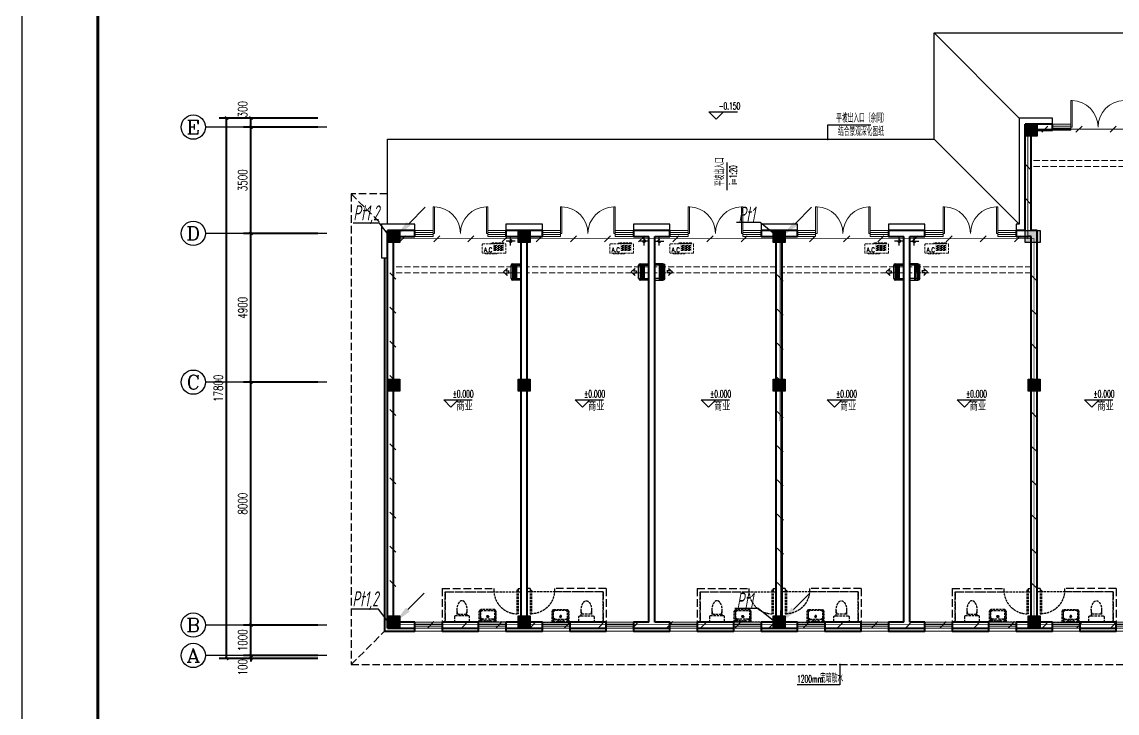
# Model space of a CAD drawing. Extents: x -24105 to 1725648, y 165513 to 982828.
# Drawn here: x 125533 to 161605, y 188851 to 211615 of the extents above; entities that cross this region are included whole.
import ezdxf
from ezdxf.enums import TextEntityAlignment as Align

# ---------------------------------------------------------------- set-up
doc = ezdxf.new("R2010")
doc.units = 0
doc.header["$LTSCALE"] = 1000
doc.header["$MEASUREMENT"] = 0
for name, pattern in [('__DASH', [0.35, 0.25, -0.1]), ('CENTER2', [1.125, 0.75, -0.125, 0.125, -0.125]), ('DASH', [0.35, 0.25, -0.1])]:
    doc.linetypes.add(name, pattern=pattern)
doc.layers.get('Defpoints').update_dxf_attribs({"color": 8})
for name, color, linetype in [('!!电气', 1, 'Continuous'), ('A-AC', 8, 'Continuous'), ('A-EQPM-MECH', 8, 'Continuous'), ('AXIS', 8, 'Continuous'), ('AXIS_TEXT', 8, 'Continuous'), ('C-AXIS(轴号)', 8, 'Continuous'), ('C-AXIS-T(字)', 8, 'Continuous'), ('DIM-照明', 3, 'Continuous'), ('DIM_ELEV', 8, 'Continuous'), ('DIM_LEAD', 8, 'Continuous'), ('DIM_SYMB', 8, 'Continuous'), ('LWIRE', 4, 'Continuous'), ('PUB_TEXT', 8, 'Continuous'), ('S-COLU-HATCH', 8, 'Continuous'), ('S-COLU-LINE1', 8, 'Continuous'), ('SHTLN', 4, 'Continuous'), ('WIRE-接地', 2, 'Continuous'), ('卫生间', 8, 'Continuous'), ('图框', 140, 'Continuous'), ('平面线脚', 8, 'Continuous'), ('机电标识类', 8, 'Continuous')]:
    doc.layers.add(name, color=color, linetype=linetype)
for name, color, linetype, lineweight in [('WALL', 8, 'Continuous', 40), ('WINDOW', 8, 'Continuous', 15), ('平面-看线', 8, 'Continuous', 15), ('平面-空调预留孔', 8, 'Continuous', 15), ('空调', 8, 'Continuous', 13)]:
    doc.layers.add(name, color=color, linetype=linetype, lineweight=lineweight)
doc.layers.add('审核', color=1, linetype='Continuous', plot=False)
doc.styles.add('_TCH_AXIS', font='COMPLEX', dxfattribs={"bigfont": 'GBCBIG'})
doc.styles.add('_TCH_DIM', font='SIMPLEX.shx', dxfattribs={"width": 0.7, "bigfont": 'GBCBIG.shx'})
doc.styles.add('_TCH_DIM_T3', font='SIMPLEX', dxfattribs={"width": 0.705882, "bigfont": 'GBCBIG'})
doc.styles.add('COMPLEX', font='COMPLEX')
doc.styles.add('HZTXT', font='gbeitc.shx', dxfattribs={"width": 0.8, "height": 400, "bigfont": 'hztxt.shx'})
doc.styles.get("Standard").update_dxf_attribs({"font": 'gbenor.shx', "bigfont": 'gbcbig.shx'})
doc.dimstyles.new('_TCH_ARCH&&100', dxfattribs={"dimtxt": 297.5, "dimasz": 100, "dimexe": 250, "dimexo": 300, "dimgap": 126.25, "dimtad": 1, "dimdec": 0, "dimzin": 0, "dimdsep": 46, "dimtxsty": '_TCH_DIM_T3', "dimblk": 'ARCHTICK', "dimcen": 0.09, "dimclrt": 7, "dimazin": 2, "dimtfac": 1, "dimtdec": 0, "dimtix": 1, "dimtmove": 2, "dimatfit": 3, "dimfxl": 1, "dimtolj": 1, "dimtzin": 0, "dimarcsym": 0})

# ---------------------------------------------------------------- blocks, each defined once
blk = doc.blocks.new('QER5Y5WE3')
for p, q in [((-194, 188), (-1, 388)), ((72, 389), (-156, 153)), ((389, 14), (0, 389)), ((72, 389), (387, 86)), ((236, 408), (404, 419)), ((326, 383), (236, 408)), ((326, 383), (253, 308)), ((399, 251), (404, 419)), ((194, -188), (-194, 188)), ((292, -73), (-90, 296)), ((321, -43), (-61, 326)), ((360, -17), (-29, 359)), ((387, 86), (159, -151)), ((388, 13), (194, -188)), ((297, 307), (253, 308)), ((299, 264), (297, 307)), ((372, 340), (299, 264)), ((399, 251), (372, 340))]:
    blk.add_line(p, q)
for centre, start, end in [((36, 352), 46.0154, 136.0154), ((351, 49), 316.0154, 46.0154)]:
    blk.add_arc(centre, 51.3, start, end)
blk = doc.blocks.new('GSDFD')
at = {"layer": '机电标识类', "color": 250, "linetype": 'DASH', "ltscale": 400}
for p, q in [((14683726, 6458089), (14684026, 6458089)), ((14683876, 6457939), (14683876, 6458239))]:
    blk.add_line(p, q, dxfattribs=at)
at = {"layer": '空调', "color": 1, "linetype": 'DASH'}
blk.add_circle((14683876, 6458089), 50, dxfattribs=at)
blk = doc.blocks.new('gsergvr')
at = {"layer": '平面-空调预留孔', "linetype": 'DASH', "ltscale": 0.3}
for p, q in [((34075, 17176), (34075, 17166)), ((34085, 17156), (34438, 17156)), ((34448, 17166), (34448, 17176))]:
    blk.add_line(p, q, dxfattribs=at)
blk.add_lwpolyline([(34729, 17176), (33989, 17176, -0.414214), (33969, 17196), (33969, 17466, -0.414214), (33989, 17486), (34729, 17486, -0.414214), (34749, 17466), (34749, 17196, -0.414214)], format="xyb", close=True, dxfattribs=at)
for points in [[(34679, 17515), (34260, 17515), (34260, 17500), (34679, 17500)], [(34658, 17428), (34343, 17428), (34343, 17399), (34658, 17399)], [(34658, 17362), (34343, 17362), (34343, 17333), (34658, 17333)], [(34658, 17296), (34343, 17296), (34343, 17267), (34658, 17267)]]:
    blk.add_lwpolyline(points, close=True, dxfattribs=at)
for centre, start, end in [((34085, 17166), 180, 270), ((34438, 17166), 270, 0)]:
    blk.add_arc(centre, 10, start, end, dxfattribs=at)
at = {"layer": '平面-空调预留孔', "linetype": 'DASH', "ltscale": 0.3, "style": '_TCH_DIM', "width": 0.705882}
blk.add_text('A.C', height=146.9, dxfattribs=at).set_placement((34028, 17216))
blk = doc.blocks.new('1241241')
at = {"layer": '审核', "color": 251, "linetype": '__DASH'}
for p, q in [((1100, 2600), (0, 2600)), ((0, 2500), (0, 2600)), ((1100, 2600), (1100, 900)), ((1000, 2500), (0, 2500)), ((1000, 2500), (1000, 900)), ((1100, 900), (1000, 900)), ((1000, 100), (1000, 100)), ((1100, 100), (1000, 100)), ((1100, 100), (1000, 100)), ((1000, 100), (1000, 0)), ((1100, 100), (1000, 100)), ((1100, 0), (1000, 0)), ((1100, 100), (1100, 100)), ((1100, 100), (1100, 0))]:
    blk.add_line(p, q, dxfattribs=at)
at = {"layer": '审核', "color": 251, "linetype": '__DASH', "ltscale": 0.3}
for p, q in [((0, 2170), (0, 1730)), ((170, 2200), (30, 2200)), ((200, 2119), (200, 2170)), ((200, 1780), (200, 2119)), ((430, 2119), (200, 2119)), ((260, 2089), (260, 1810)), ((30, 1700), (170, 1700)), ((200, 1730), (200, 1780)), ((200, 1780), (430, 1780)), ((0, 1379), (350, 1379)), ((0, 819), (0, 1379)), ((349, 1351), (26, 1351)), ((26, 848), (26, 1351)), ((26, 1331), (79, 1331)), ((26, 1010), (26, 1190)), ((26, 1100), (26, 1010)), ((51, 1379), (51, 1352)), ((79, 1331), (79, 1253)), ((84, 1248), (100, 1248)), ((100, 909), (100, 1289)), ((101, 1291), (127, 1331)), ((123, 1380), (123, 1352)), ((127, 1331), (335, 1331)), ((335, 1331), (381, 1290)), ((381, 1321), (349, 1351)), ((350, 1379), (410, 1329)), ((381, 1321), (381, 878)), ((410, 869), (410, 1329)), ((0, 819), (350, 819)), ((26, 868), (79, 868)), ((349, 848), (26, 848)), ((51, 822), (51, 848)), ((79, 868), (79, 945)), ((84, 950), (100, 950)), ((100, 909), (127, 868)), ((123, 820), (123, 848)), ((127, 868), (335, 868)), ((335, 868), (381, 909)), ((381, 878), (349, 848)), ((350, 819), (410, 869)), ((1100, 900), (1000, 900)), ((270, 100), (270, 140)), ((1050, 140), (270, 140)), ((1050, 100), (270, 100)), ((1100, 100), (1000, 100)), ((1050, 100), (1050, 140))]:
    blk.add_line(p, q, dxfattribs=at)
blk.add_lwpolyline([(1000, 0), (0, 0), (0, 2500), (1000, 2500)], close=True, dxfattribs=at)
for centre, radius in [((44, 1100), 8), ((54, 1190), 15), ((182, 1100), 33.1), ((182, 1100), 24.9), ((56, 1010), 15)]:
    blk.add_circle(centre, radius, dxfattribs=at)
for centre, radius, start, end in [((30, 2170), 30, 90, 180), ((170, 2170), 30, 0, 90), ((413, 1722), 398, 53.3619, 112.5495), ((413, 2177), 398, 247.4505, 306.6381), ((590, 1950), 110, 303.4509, 56.5491), ((30, 1730), 30, 180, 270), ((170, 1730), 30, 270, 0), ((84, 1253), 5, 180, 270), ((105, 1289), 5, 147.2444, 180), ((84, 945), 5, 90, 180), ((1050, 120), 780, 90, 178.5307)]:
    blk.add_arc(centre, radius, start, end, dxfattribs=at)
blk = doc.blocks.new('12431231')
at = {"layer": 'S-COLU-HATCH'}
h = blk.add_hatch(color=256, dxfattribs=at)
h.dxf.hatch_style = 1
h.paths.add_polyline_path([(-34000, 17600), (-33600, 17600), (-33600, 17200), (-34000, 17200)])
h = blk.add_hatch(color=256, dxfattribs=at)
h.dxf.hatch_style = 1
h.paths.add_polyline_path([(-55000, 14100), (-54600, 14100), (-54600, 13700), (-55000, 13700)])
h = blk.add_hatch(color=256, dxfattribs=at)
h.dxf.hatch_style = 1
h.paths.add_polyline_path([(-50700, 14100), (-50300, 14100), (-50300, 13700), (-50700, 13700)])
h = blk.add_hatch(color=256, dxfattribs=at)
h.dxf.hatch_style = 1
h.paths.add_polyline_path([(-42300, 14100), (-41900, 14100), (-41900, 13700), (-42300, 13700)])
h = blk.add_hatch(color=256, dxfattribs=at)
h.dxf.hatch_style = 1
h.paths.add_polyline_path([(-34000, 14100), (-33500, 14100), (-33500, 13700), (-34000, 13700)])
h = blk.add_hatch(color=256, dxfattribs=at)
h.dxf.hatch_style = 1
h.paths.add_polyline_path([(-55000, 9200), (-54600, 9200), (-54600, 8800), (-55000, 8800)])
h = blk.add_hatch(color=256, dxfattribs=at)
h.dxf.hatch_style = 1
h.paths.add_polyline_path([(-50700, 9200), (-50300, 9200), (-50300, 8800), (-50700, 8800)])
h = blk.add_hatch(color=256, dxfattribs=at)
h.dxf.hatch_style = 1
h.paths.add_polyline_path([(-42300, 9200), (-41900, 9200), (-41900, 8800), (-42300, 8800)])
h = blk.add_hatch(color=256, dxfattribs=at)
h.dxf.hatch_style = 1
h.paths.add_polyline_path([(-33900, 9200), (-33500, 9200), (-33500, 8800), (-33900, 8800)])
h = blk.add_hatch(color=256, dxfattribs=at)
h.dxf.hatch_style = 1
h.paths.add_polyline_path([(-55000, 1400), (-54600, 1400), (-54600, 1000), (-55000, 1000)])
h = blk.add_hatch(color=256, dxfattribs=at)
h.dxf.hatch_style = 1
h.paths.add_polyline_path([(-50700, 1400), (-50300, 1400), (-50300, 1000), (-50700, 1000)])
h = blk.add_hatch(color=256, dxfattribs=at)
h.dxf.hatch_style = 1
h.paths.add_polyline_path([(-42300, 1400), (-41900, 1400), (-41900, 1000), (-42300, 1000)])
h = blk.add_hatch(color=256, dxfattribs=at)
h.dxf.hatch_style = 1
h.paths.add_polyline_path([(-33900, 1400), (-33500, 1400), (-33500, 1000), (-33900, 1000)])
at = {"layer": 'S-COLU-LINE1'}
for points in [[(-34000, 17600), (-33600, 17600), (-33600, 17200), (-34000, 17200)], [(-55000, 14100), (-54600, 14100), (-54600, 13700), (-55000, 13700)], [(-50700, 14100), (-50300, 14100), (-50300, 13700), (-50700, 13700)], [(-42300, 14100), (-41900, 14100), (-41900, 13700), (-42300, 13700)], [(-34000, 14100), (-33500, 14100), (-33500, 13700), (-34000, 13700)], [(-55000, 9200), (-54600, 9200), (-54600, 8800), (-55000, 8800)], [(-50700, 9200), (-50300, 9200), (-50300, 8800), (-50700, 8800)], [(-42300, 9200), (-41900, 9200), (-41900, 8800), (-42300, 8800)], [(-33900, 9200), (-33500, 9200), (-33500, 8800), (-33900, 8800)], [(-55000, 1400), (-54600, 1400), (-54600, 1000), (-55000, 1000)], [(-50700, 1400), (-50300, 1400), (-50300, 1000), (-50700, 1000)], [(-42300, 1400), (-41900, 1400), (-41900, 1000), (-42300, 1000)], [(-33900, 1400), (-33500, 1400), (-33500, 1000), (-33900, 1000)]]:
    blk.add_lwpolyline(points, close=True, dxfattribs=at)
blk = doc.blocks.new('_ArchTick')
at = {"color": 0, "linetype": 'ByBlock', "const_width": 0.4}
blk.add_lwpolyline([(-0.5, -0.5), (0.5, 0.5)], dxfattribs=at)
blk = doc.blocks.new('*D62')
at = {"layer": 'AXIS', "color": 0, "lineweight": -2, "transparency": 16777216}
for p, q in [((1481708, 1155256), (1478458, 1155256)), ((1478708, 1137456), (1478708, 1155256)), ((1481708, 1137456), (1478458, 1137456))]:
    blk.add_line(p, q, dxfattribs=at)
at = {"layer": 'Defpoints', "color": 0, "transparency": 16777216}
for p in [(1478708, 1155256), (1482008, 1155256), (1482008, 1137456)]:
    blk.add_point(p, dxfattribs=at)
at = {"layer": 'AXIS', "color": 0, "lineweight": -2, "transparency": 16777216, "xscale": 100, "yscale": 100, "zscale": 100}
for p, rotation in [((1478708, 1155256), 90), ((1478708, 1137456), 270)]:
    blk.add_blockref('_ArchTick', p, dxfattribs=dict(at, rotation=rotation))
at = {"layer": 'AXIS', "color": 7, "transparency": 16777216, "insert": (1478433, 1146356), "char_height": 297.5, "attachment_point": 5, "rotation": 90, "style": '_TCH_DIM_T3'}
blk.add_mtext('\\A1;17800', dxfattribs=at)
blk = doc.blocks.new('*D61')
at = {"layer": 'AXIS', "color": 0, "lineweight": -2, "transparency": 16777216}
for p, q in [((1481708, 1155256), (1479258, 1155256)), ((1479508, 1154956), (1479508, 1155256)), ((1481708, 1154956), (1479258, 1154956))]:
    blk.add_line(p, q, dxfattribs=at)
at = {"layer": 'Defpoints', "color": 0, "transparency": 16777216}
for p in [(1479508, 1155256), (1482008, 1155256), (1482008, 1154956)]:
    blk.add_point(p, dxfattribs=at)
at = {"layer": 'AXIS', "color": 0, "lineweight": -2, "transparency": 16777216, "xscale": 100, "yscale": 100, "zscale": 100}
for p, rotation in [((1479508, 1155256), 90), ((1479508, 1154956), 270)]:
    blk.add_blockref('_ArchTick', p, dxfattribs=dict(at, rotation=rotation))
at = {"layer": 'AXIS', "color": 7, "transparency": 16777216, "insert": (1479233, 1155545), "char_height": 297.5, "attachment_point": 5, "rotation": 90, "style": '_TCH_DIM_T3'}
blk.add_mtext('\\A1;300', dxfattribs=at)
blk = doc.blocks.new('*D60')
at = {"layer": 'AXIS', "color": 0, "lineweight": -2, "transparency": 16777216}
for p, q in [((1481708, 1154956), (1479258, 1154956)), ((1479508, 1151456), (1479508, 1154956)), ((1481708, 1151456), (1479258, 1151456))]:
    blk.add_line(p, q, dxfattribs=at)
at = {"layer": 'Defpoints', "color": 0, "transparency": 16777216}
for p in [(1479508, 1154956), (1482008, 1154956), (1482008, 1151456)]:
    blk.add_point(p, dxfattribs=at)
at = {"layer": 'AXIS', "color": 0, "lineweight": -2, "transparency": 16777216, "xscale": 100, "yscale": 100, "zscale": 100}
for p, rotation in [((1479508, 1154956), 90), ((1479508, 1151456), 270)]:
    blk.add_blockref('_ArchTick', p, dxfattribs=dict(at, rotation=rotation))
at = {"layer": 'AXIS', "color": 7, "transparency": 16777216, "insert": (1479233, 1153206), "char_height": 297.5, "attachment_point": 5, "rotation": 90, "style": '_TCH_DIM_T3'}
blk.add_mtext('\\A1;3500', dxfattribs=at)
blk = doc.blocks.new('*D59')
at = {"layer": 'AXIS', "color": 0, "lineweight": -2, "transparency": 16777216}
for p, q in [((1481708, 1151456), (1479258, 1151456)), ((1479508, 1146556), (1479508, 1151456)), ((1481708, 1146556), (1479258, 1146556))]:
    blk.add_line(p, q, dxfattribs=at)
at = {"layer": 'Defpoints', "color": 0, "transparency": 16777216}
for p in [(1479508, 1151456), (1482008, 1151456), (1482008, 1146556)]:
    blk.add_point(p, dxfattribs=at)
at = {"layer": 'AXIS', "color": 0, "lineweight": -2, "transparency": 16777216, "xscale": 100, "yscale": 100, "zscale": 100}
for p, rotation in [((1479508, 1151456), 90), ((1479508, 1146556), 270)]:
    blk.add_blockref('_ArchTick', p, dxfattribs=dict(at, rotation=rotation))
at = {"layer": 'AXIS', "color": 7, "transparency": 16777216, "insert": (1479233, 1149006), "char_height": 297.5, "attachment_point": 5, "rotation": 90, "style": '_TCH_DIM_T3'}
blk.add_mtext('\\A1;4900', dxfattribs=at)
blk = doc.blocks.new('*D58')
at = {"layer": 'AXIS', "color": 0, "lineweight": -2, "transparency": 16777216}
for p, q in [((1481708, 1146556), (1479258, 1146556)), ((1479508, 1138556), (1479508, 1146556)), ((1481708, 1138556), (1479258, 1138556))]:
    blk.add_line(p, q, dxfattribs=at)
at = {"layer": 'Defpoints', "color": 0, "transparency": 16777216}
for p in [(1479508, 1146556), (1482008, 1146556), (1482008, 1138556)]:
    blk.add_point(p, dxfattribs=at)
at = {"layer": 'AXIS', "color": 0, "lineweight": -2, "transparency": 16777216, "xscale": 100, "yscale": 100, "zscale": 100}
for p, rotation in [((1479508, 1146556), 90), ((1479508, 1138556), 270)]:
    blk.add_blockref('_ArchTick', p, dxfattribs=dict(at, rotation=rotation))
at = {"layer": 'AXIS', "color": 7, "transparency": 16777216, "insert": (1479233, 1142556), "char_height": 297.5, "attachment_point": 5, "rotation": 90, "style": '_TCH_DIM_T3'}
blk.add_mtext('\\A1;8000', dxfattribs=at)
blk = doc.blocks.new('*D57')
at = {"layer": 'AXIS', "color": 0, "lineweight": -2, "transparency": 16777216}
for p, q in [((1481708, 1138556), (1479258, 1138556)), ((1479508, 1137556), (1479508, 1138556)), ((1481708, 1137556), (1479258, 1137556))]:
    blk.add_line(p, q, dxfattribs=at)
at = {"layer": 'Defpoints', "color": 0, "transparency": 16777216}
for p in [(1479508, 1138556), (1482008, 1138556), (1482008, 1137556)]:
    blk.add_point(p, dxfattribs=at)
at = {"layer": 'AXIS', "color": 0, "lineweight": -2, "transparency": 16777216, "xscale": 100, "yscale": 100, "zscale": 100}
for p, rotation in [((1479508, 1138556), 90), ((1479508, 1137556), 270)]:
    blk.add_blockref('_ArchTick', p, dxfattribs=dict(at, rotation=rotation))
at = {"layer": 'AXIS', "color": 7, "transparency": 16777216, "insert": (1479233, 1138056), "char_height": 297.5, "attachment_point": 5, "rotation": 90, "style": '_TCH_DIM_T3'}
blk.add_mtext('\\A1;1000', dxfattribs=at)
blk = doc.blocks.new('*D56')
at = {"layer": 'AXIS', "color": 0, "lineweight": -2, "transparency": 16777216}
for p, q in [((1481708, 1137556), (1479258, 1137556)), ((1481708, 1137456), (1479258, 1137456)), ((1479508, 1137556), (1479508, 1137656)), ((1479508, 1137456), (1479508, 1137556)), ((1479508, 1137456), (1479508, 1137356))]:
    blk.add_line(p, q, dxfattribs=at)
at = {"layer": 'Defpoints', "color": 0, "transparency": 16777216}
for p in [(1479508, 1137556), (1482008, 1137556), (1482008, 1137456)]:
    blk.add_point(p, dxfattribs=at)
at = {"layer": 'AXIS', "color": 0, "lineweight": -2, "transparency": 16777216, "xscale": 100, "yscale": 100, "zscale": 100}
for p, rotation in [((1479508, 1137556), 270), ((1479508, 1137456), 90)]:
    blk.add_blockref('_ArchTick', p, dxfattribs=dict(at, rotation=rotation))
at = {"layer": 'AXIS', "color": 7, "transparency": 16777216, "insert": (1479233, 1137167), "char_height": 297.5, "attachment_point": 5, "rotation": 90, "style": '_TCH_DIM_T3'}
blk.add_mtext('\\A1;100', dxfattribs=at)
blk = doc.blocks.new('$DorLib2D$00000002')
for p, q in [((-0.5, 0), (-0.5, 0.4875)), ((-0.475, 0.4875), (-0.5, 0.4875)), ((-0.475, 0), (-0.475, 0.4875)), ((0.475, 0), (0.475, 0.4875)), ((0.475, 0.4875), (0.5, 0.4875)), ((0.5, 0), (0.5, 0.4875)), ((-0.5, 0), (-0.475, 0)), ((0.5, 0), (0.475, 0))]:
    blk.add_line(p, q)
at = {"lineweight": 13}
for centre, start, end in [((-0.4875, 0), 0, 88.53072), ((0.4875, 0), 91.46928, 180)]:
    blk.add_arc(centre, 0.4875, start, end, dxfattribs=at)
blk = doc.blocks.new('$WINLIB2D$00000001')
at = {"color": 0}
for points in [[(-0.5, 0.5), (-0.5, -0.5)], [(-0.5, 0.5), (0.5, 0.5)], [(0.5, -0.5), (0.5, 0.5)], [(0.5, 0.167), (-0.5, 0.167)], [(0.5, -0.167), (-0.5, -0.167)], [(-0.5, -0.5), (0.5, -0.5)]]:
    blk.add_lwpolyline(points, dxfattribs=at)
blk = doc.blocks.new('_AXISO')
blk.add_circle((0, 0), 0.5)
at = {"layer": 'AXIS_TEXT', "style": 'COMPLEX', "width": 1.041667}
blk.add_attdef('A', text='', height=0.56, dxfattribs=at).set_placement((-0.25, -0.28), (0.25, -0.28), align=Align.FIT)
blk = doc.blocks.new('$TelecSys$00000008')
blk.add_line((0.4, 0.4), (-0.4, -0.4))
blk = doc.blocks.new('$TelecSys$00000078')
for p, q in [((1.15, 1.15), (0.55, 0.55)), ((0.104, 0.104), (0.104, 0.104)), ((-0.104, -0.104), (-0.104, -0.104))]:
    blk.add_line(p, q)
at = {"const_width": 0.142}
blk.add_lwpolyline([(-0.071, 0, 1), (0.071, 0, 1)], format="xyb", close=True, dxfattribs=at)
blk.add_solid([(0.62, 0.48), (0.48, 0.62), (0.1, 0.1)])
at = {"width": 0.8, "flags": 9}
blk.add_attdef('A', (0, 0), '', height=0.00002, dxfattribs=at)
blk = doc.blocks.new('ASDASFDAHHH')
at = {"layer": 'DIM_SYMB'}
blk.add_hatch(color=8, dxfattribs=at).paths.add_polyline_path([(1495192.6, 1153789.7), (1495192.6, 1153549.7), (1495160.6, 1153549.7)])
at = {"layer": 'A-EQPM-MECH', "color": 8}
for points in [[(1484007.9, 1151756.1), (1484007.9, 1154556.1), (1502007.9, 1154556.1), (1502007.9, 1158056.1), (1539007.9, 1158056.1), (1539007.9, 1155256.1)], [(1502007.9, 1158056.1), (1504807.9, 1155256.1)], [(1502007.9, 1154556.1), (1504807.9, 1151756.1)]]:
    blk.add_lwpolyline(points, dxfattribs=at)
at = {"layer": 'C-AXIS(轴号)', "color": 8}
for p, q in [((1482007.9, 1154956.1), (1478007.9, 1154956.1)), ((1482007.9, 1151456.1), (1478007.9, 1151456.1)), ((1482007.9, 1146556.1), (1478007.9, 1146556.1)), ((1482007.9, 1138556.1), (1478007.9, 1138556.1)), ((1482007.9, 1137556.1), (1478007.9, 1137556.1))]:
    blk.add_line(p, q, dxfattribs=at)
at = {"layer": 'DIM_ELEV', "color": 8}
for p, q in [((1494833.9, 1155214.4), (1494593.9, 1155454.4)), ((1494593.9, 1155454.4), (1495529.2, 1155454.4)), ((1494833.9, 1155214.4), (1495073.9, 1155454.4)), ((1486096.9, 1145730.6), (1485856.9, 1145970.6)), ((1485856.9, 1145970.6), (1486792.2, 1145970.6)), ((1486096.9, 1145730.6), (1486336.9, 1145970.6)), ((1490428.5, 1145730.6), (1490188.5, 1145970.6)), ((1490188.5, 1145970.6), (1491123.8, 1145970.6)), ((1490428.5, 1145730.6), (1490668.5, 1145970.6)), ((1494577.4, 1145730.6), (1494337.4, 1145970.6)), ((1494337.4, 1145970.6), (1495272.7, 1145970.6)), ((1494577.4, 1145730.6), (1494817.4, 1145970.6)), ((1498726.2, 1145730.6), (1498486.2, 1145970.6)), ((1498486.2, 1145970.6), (1499421.5, 1145970.6)), ((1498726.2, 1145730.6), (1498966.2, 1145970.6)), ((1503005.2, 1145730.6), (1502765.2, 1145970.6)), ((1502765.2, 1145970.6), (1503700.5, 1145970.6)), ((1503005.2, 1145730.6), (1503245.2, 1145970.6)), ((1507205.2, 1145730.6), (1506965.2, 1145970.6)), ((1506965.2, 1145970.6), (1507900.5, 1145970.6)), ((1507205.2, 1145730.6), (1507445.2, 1145970.6))]:
    blk.add_line(p, q, dxfattribs=at)
at = {"layer": 'DIM_LEAD', "color": 8}
for p, q in [((1498509.3, 1154556.1), (1498509.3, 1155028.3)), ((1498509.3, 1154556.1), (1498509.3, 1155028.3)), ((1498509.3, 1154556.1), (1498509.3, 1155028.3)), ((1498509.3, 1154556.1), (1498509.3, 1155028.3)), ((1498509.3, 1155028.3), (1499922.2, 1155028.3)), ((1498907.9, 1137256.1), (1498907.9, 1136583.9)), ((1498907.9, 1137256.1), (1498907.9, 1136583.9)), ((1498907.9, 1137256.1), (1498907.9, 1136583.9)), ((1498907.9, 1137256.1), (1498907.9, 1136583.9)), ((1498907.9, 1136583.9), (1497495, 1136583.9))]:
    blk.add_line(p, q, dxfattribs=at)
at = {"layer": 'DIM_LEAD', "color": 8, "const_width": 32}
for points in [[(1498509.3, 1154540.1, 1), (1498509.3, 1154572.1, 1)], [(1498509.3, 1154540.1, 1), (1498509.3, 1154572.1, 1)], [(1498509.3, 1154540.1, 1), (1498509.3, 1154572.1, 1)], [(1498509.3, 1154540.1, 1), (1498509.3, 1154572.1, 1)], [(1498907.9, 1137272.1, 1), (1498907.9, 1137240.1, 1)], [(1498907.9, 1137272.1, 1), (1498907.9, 1137240.1, 1)], [(1498907.9, 1137272.1, 1), (1498907.9, 1137240.1, 1)], [(1498907.9, 1137272.1, 1), (1498907.9, 1137240.1, 1)]]:
    blk.add_lwpolyline(points, format="xyb", close=True, dxfattribs=at)
at = {"layer": 'DIM_SYMB', "color": 8}
blk.add_lwpolyline([(1495192.6, 1152881.6), (1495192.6, 1153789.7)], dxfattribs=at)
at = {"layer": 'WALL', "color": 8}
for p, q in [((1505007.9, 1151556.1), (1505007.9, 1155056.1)), ((1505907.9, 1155056.1), (1505007.9, 1155056.1)), ((1505907.9, 1154856.1), (1505907.9, 1155056.1)), ((1505207.9, 1151556.1), (1505207.9, 1154856.1)), ((1505207.9, 1154856.1), (1505907.9, 1154856.1)), ((1484007.9, 1138456.1), (1484007.9, 1151556.1)), ((1484907.9, 1151556.1), (1484007.9, 1151556.1)), ((1484907.9, 1151356.1), (1484907.9, 1151556.1)), ((1488507.9, 1151556.1), (1487907.9, 1151556.1)), ((1487907.9, 1151556.1), (1487907.9, 1151356.1)), ((1489107.9, 1151556.1), (1488507.9, 1151556.1)), ((1489107.9, 1151356.1), (1489107.9, 1151556.1)), ((1492707.9, 1151556.1), (1492107.9, 1151556.1)), ((1492107.9, 1151556.1), (1492107.9, 1151356.1)), ((1493307.9, 1151556.1), (1492707.9, 1151556.1)), ((1493307.9, 1151356.1), (1493307.9, 1151556.1)), ((1496907.9, 1151556.1), (1496307.9, 1151556.1)), ((1496307.9, 1151556.1), (1496307.9, 1151356.1)), ((1497507.9, 1151556.1), (1496907.9, 1151556.1)), ((1497507.9, 1151356.1), (1497507.9, 1151556.1)), ((1501107.9, 1151556.1), (1500507.9, 1151556.1)), ((1500507.9, 1151556.1), (1500507.9, 1151356.1)), ((1501707.9, 1151556.1), (1501107.9, 1151556.1)), ((1501707.9, 1151356.1), (1501707.9, 1151556.1)), ((1505007.9, 1151556.1), (1504707.9, 1151556.1)), ((1504707.9, 1151556.1), (1504707.9, 1151356.1)), ((1505407.9, 1151556.1), (1505207.9, 1151556.1)), ((1505407.9, 1138656.1), (1505407.9, 1151556.1)), ((1484207.9, 1138656.1), (1484207.9, 1151356.1)), ((1484207.9, 1151356.1), (1484907.9, 1151356.1)), ((1487907.9, 1151356.1), (1488407.9, 1151356.1)), ((1488407.9, 1138656.1), (1488407.9, 1151356.1)), ((1488607.9, 1138656.1), (1488607.9, 1151356.1)), ((1488607.9, 1151356.1), (1489107.9, 1151356.1)), ((1492107.9, 1151356.1), (1492607.9, 1151356.1)), ((1492607.9, 1138656.1), (1492607.9, 1151356.1)), ((1492807.9, 1138656.1), (1492807.9, 1151356.1)), ((1492807.9, 1151356.1), (1493307.9, 1151356.1)), ((1496307.9, 1151356.1), (1496807.9, 1151356.1)), ((1496807.9, 1138656.1), (1496807.9, 1151356.1)), ((1497007.9, 1138656.1), (1497007.9, 1151356.1)), ((1497007.9, 1151356.1), (1497507.9, 1151356.1)), ((1500507.9, 1151356.1), (1501007.9, 1151356.1)), ((1501007.9, 1138656.1), (1501007.9, 1151356.1)), ((1501207.9, 1138656.1), (1501207.9, 1151356.1)), ((1501207.9, 1151356.1), (1501707.9, 1151356.1)), ((1504707.9, 1151356.1), (1505107.9, 1151356.1)), ((1505207.9, 1151356.1), (1505107.9, 1151356.1)), ((1505207.9, 1138656.1), (1505207.9, 1151356.1)), ((1484007.9, 1138456.1), (1484907.9, 1138456.1)), ((1484907.9, 1138656.1), (1484207.9, 1138656.1)), ((1484907.9, 1138456.1), (1484907.9, 1138656.1)), ((1487007.9, 1138656.1), (1485807.9, 1138656.1)), ((1485807.9, 1138656.1), (1485807.9, 1138456.1)), ((1485807.9, 1138456.1), (1487007.9, 1138456.1)), ((1487007.9, 1138456.1), (1487007.9, 1138656.1)), ((1488407.9, 1138656.1), (1487907.9, 1138656.1)), ((1487907.9, 1138656.1), (1487907.9, 1138456.1)), ((1487907.9, 1138456.1), (1488507.9, 1138456.1)), ((1488507.9, 1138456.1), (1489107.9, 1138456.1)), ((1489107.9, 1138656.1), (1488607.9, 1138656.1)), ((1489107.9, 1138456.1), (1489107.9, 1138656.1)), ((1491207.9, 1138656.1), (1490007.9, 1138656.1)), ((1490007.9, 1138656.1), (1490007.9, 1138456.1)), ((1490007.9, 1138456.1), (1491207.9, 1138456.1)), ((1491207.9, 1138456.1), (1491207.9, 1138656.1)), ((1492607.9, 1138656.1), (1492107.9, 1138656.1)), ((1492107.9, 1138656.1), (1492107.9, 1138456.1)), ((1492107.9, 1138456.1), (1492707.9, 1138456.1)), ((1492707.9, 1138456.1), (1493307.9, 1138456.1)), ((1493307.9, 1138656.1), (1492807.9, 1138656.1)), ((1493307.9, 1138456.1), (1493307.9, 1138656.1)), ((1495407.9, 1138656.1), (1494207.9, 1138656.1)), ((1494207.9, 1138656.1), (1494207.9, 1138456.1)), ((1494207.9, 1138456.1), (1495407.9, 1138456.1)), ((1495407.9, 1138456.1), (1495407.9, 1138656.1)), ((1496807.9, 1138656.1), (1496307.9, 1138656.1)), ((1496307.9, 1138656.1), (1496307.9, 1138456.1)), ((1496307.9, 1138456.1), (1496907.9, 1138456.1)), ((1496907.9, 1138456.1), (1497507.9, 1138456.1)), ((1497507.9, 1138656.1), (1497007.9, 1138656.1)), ((1497507.9, 1138456.1), (1497507.9, 1138656.1)), ((1499607.9, 1138656.1), (1498407.9, 1138656.1)), ((1498407.9, 1138656.1), (1498407.9, 1138456.1)), ((1498407.9, 1138456.1), (1499607.9, 1138456.1)), ((1499607.9, 1138456.1), (1499607.9, 1138656.1)), ((1501007.9, 1138656.1), (1500507.9, 1138656.1)), ((1500507.9, 1138656.1), (1500507.9, 1138456.1)), ((1500507.9, 1138456.1), (1501107.9, 1138456.1)), ((1501107.9, 1138456.1), (1501707.9, 1138456.1)), ((1501707.9, 1138656.1), (1501207.9, 1138656.1)), ((1501707.9, 1138456.1), (1501707.9, 1138656.1)), ((1503807.9, 1138656.1), (1502607.9, 1138656.1)), ((1502607.9, 1138656.1), (1502607.9, 1138456.1)), ((1502607.9, 1138456.1), (1503807.9, 1138456.1)), ((1503807.9, 1138456.1), (1503807.9, 1138656.1)), ((1505207.9, 1138656.1), (1504707.9, 1138656.1)), ((1504707.9, 1138656.1), (1504707.9, 1138456.1)), ((1504707.9, 1138456.1), (1505307.9, 1138456.1)), ((1505307.9, 1138456.1), (1505907.9, 1138456.1)), ((1505907.9, 1138656.1), (1505407.9, 1138656.1)), ((1505907.9, 1138456.1), (1505907.9, 1138656.1)), ((1508007.9, 1138656.1), (1506807.9, 1138656.1)), ((1506807.9, 1138656.1), (1506807.9, 1138456.1)), ((1506807.9, 1138456.1), (1508007.9, 1138456.1)), ((1508007.9, 1138456.1), (1508007.9, 1138656.1))]:
    blk.add_line(p, q, dxfattribs=at)
for points in [[(1483907.9, 1150656.1), (1483907.9, 1138356.1), (1484907.9, 1138356.1), (1484907.9, 1138456.1)], [(1485807.9, 1138456.1), (1485807.9, 1138356.1), (1487007.9, 1138356.1), (1487007.9, 1138456.1)], [(1487907.9, 1138456.1), (1487907.9, 1138356.1), (1489107.9, 1138356.1), (1489107.9, 1138456.1)], [(1490007.9, 1138456.1), (1490007.9, 1138356.1), (1491207.9, 1138356.1), (1491207.9, 1138456.1)], [(1492107.9, 1138456.1), (1492107.9, 1138356.1), (1493307.9, 1138356.1), (1493307.9, 1138456.1)], [(1494207.9, 1138456.1), (1494207.9, 1138356.1), (1495407.9, 1138356.1), (1495407.9, 1138456.1)], [(1496307.9, 1138456.1), (1496307.9, 1138356.1), (1497507.9, 1138356.1), (1497507.9, 1138456.1)], [(1498407.9, 1138456.1), (1498407.9, 1138356.1), (1499607.9, 1138356.1), (1499607.9, 1138456.1)], [(1500507.9, 1138456.1), (1500507.9, 1138356.1), (1501707.9, 1138356.1), (1501707.9, 1138456.1)], [(1502607.9, 1138456.1), (1502607.9, 1138356.1), (1503807.9, 1138356.1), (1503807.9, 1138456.1)], [(1504707.9, 1138456.1), (1504707.9, 1138356.1), (1505907.9, 1138356.1), (1505907.9, 1138456.1)], [(1506807.9, 1138456.1), (1506807.9, 1138356.1), (1508007.9, 1138356.1), (1508007.9, 1138456.1)]]:
    blk.add_lwpolyline(points, dxfattribs=at)
at = {"layer": '卫生间', "color": 8, "linetype": 'DASH'}
for points in [[(1484007.9, 1152756.1), (1482807.9, 1152756.1), (1482807.9, 1137256.1), (1515007.9, 1137256.1), (1515007.9, 1142656.1), (1521607.9, 1142656.1), (1521607.9, 1136256.1), (1523707.9, 1136256.1)], [(1482807.9, 1152756.1), (1483807.9, 1151756.1)], [(1482807.9, 1137256.1), (1483907.9, 1138356.1)]]:
    blk.add_lwpolyline(points, dxfattribs=at)
at = {"layer": '平面-看线', "color": 8, "linetype": 'DASH', "ltscale": 0.8}
for points in [[(1509407.9, 1153856.6), (1505207.9, 1153856.6)], [(1509407.9, 1153656.6), (1505207.9, 1153656.6)], [(1488407.9, 1150356.6), (1484207.9, 1150356.6)], [(1492607.9, 1150356.6), (1488607.9, 1150356.6)], [(1496807.9, 1150356.6), (1492807.9, 1150356.6)], [(1501007.9, 1150356.6), (1497007.9, 1150356.6)], [(1505207.9, 1150356.6), (1501207.9, 1150356.6)], [(1488407.9, 1150156.6), (1484207.9, 1150156.6)], [(1492607.9, 1150156.6), (1488607.9, 1150156.6)], [(1496807.9, 1150156.6), (1492807.9, 1150156.6)], [(1501007.9, 1150156.6), (1497007.9, 1150156.6)], [(1505207.9, 1150156.6), (1501207.9, 1150156.6)]]:
    blk.add_lwpolyline(points, dxfattribs=at)
at = {"layer": '平面-看线', "color": 8}
for points in [[(1484907.9, 1138356.1), (1485807.9, 1138356.1)], [(1487007.9, 1138356.1), (1487907.9, 1138356.1)], [(1489107.9, 1138356.1), (1490007.9, 1138356.1)], [(1491207.9, 1138356.1), (1492107.9, 1138356.1)], [(1493307.9, 1138356.1), (1494207.9, 1138356.1)], [(1495407.9, 1138356.1), (1496307.9, 1138356.1)], [(1497507.9, 1138356.1), (1498407.9, 1138356.1)], [(1499607.9, 1138356.1), (1500507.9, 1138356.1)], [(1501707.9, 1138356.1), (1502607.9, 1138356.1)], [(1503807.9, 1138356.1), (1504707.9, 1138356.1)], [(1505907.9, 1138356.1), (1506807.9, 1138356.1)], [(1508007.9, 1138356.1), (1508907.9, 1138356.1)]]:
    blk.add_lwpolyline(points, dxfattribs=at)
at = {"layer": '平面线脚', "color": 8}
for points in [[(1505907.9, 1155056.1), (1505907.9, 1155256.1), (1504807.9, 1155256.1), (1504807.9, 1151756.1), (1504707.9, 1151756.1), (1504707.9, 1151556.1)], [(1484907.9, 1151556.1), (1484907.9, 1151756.1), (1483807.9, 1151756.1), (1483807.9, 1150656.1), (1484007.9, 1150656.1)], [(1489107.9, 1151556.1), (1489107.9, 1151756.1), (1487907.9, 1151756.1), (1487907.9, 1151556.1)], [(1493307.9, 1151556.1), (1493307.9, 1151756.1), (1492107.9, 1151756.1), (1492107.9, 1151556.1)], [(1497507.9, 1151556.1), (1497507.9, 1151756.1), (1496307.9, 1151756.1), (1496307.9, 1151556.1)], [(1501707.9, 1151556.1), (1501707.9, 1151756.1), (1500507.9, 1151756.1), (1500507.9, 1151556.1)]]:
    blk.add_lwpolyline(points, dxfattribs=at)
at = {"color": 8, "xscale": -1}
for p in [(16171934.6, -5306883.8), (16176334.6, -5306883.8), (16184734.6, -5306883.8)]:
    blk.add_blockref('GSDFD', p, dxfattribs=at)
at = {"color": 8}
for p in [(-13190918.7, -5306883.8), (-13182518.7, -5306883.8)]:
    blk.add_blockref('GSDFD', p, dxfattribs=at)
at = {"color": 8, "rotation": 90}
for p in [(1488407.9, 1138656.1), (1496807.9, 1138656.1), (1505207.9, 1138656.1)]:
    blk.add_blockref('1241241', p, dxfattribs=at)
at = {"color": 8, "xscale": -1, "rotation": 269.9999999999409}
for p in [(1488607.9, 1138656.1), (1497007.9, 1138656.1), (1505407.9, 1138656.1)]:
    blk.add_blockref('1241241', p, dxfattribs=at)
at = {"layer": 'A-AC', "color": 8, "linetype": 'ByBlock', "rotation": 133.9846063388433}
for p in [(1488407.9, 1150186.1), (1492607.9, 1150186.1), (1501007.9, 1150186.1)]:
    blk.add_blockref('QER5Y5WE3', p, dxfattribs=at)
at = {"layer": 'A-AC', "color": 8, "linetype": 'ByBlock', "xscale": -1, "rotation": 226.0153936611567}
for p in [(1492807.9, 1150186.1), (1501207.9, 1150186.1)]:
    blk.add_blockref('QER5Y5WE3', p, dxfattribs=at)
at = {"layer": 'C-AXIS(轴号)', "color": 8}
ref = blk.add_blockref('_AXISO', (1477607.9, 1154956.1), dxfattribs=dict(at, xscale=800, yscale=800, zscale=800))
ref.add_attrib('A', 'E', dxfattribs={"layer": 'C-AXIS-T(字)', "height": 452.5, "style": '_TCH_AXIS', "width": 1.3125}).set_placement((1477381.7, 1154729.9), (1477834.2, 1154729.9), align=Align.FIT)
ref = blk.add_blockref('_AXISO', (1477607.9, 1151456.1), dxfattribs=dict(at, xscale=800, yscale=800, zscale=800))
ref.add_attrib('A', 'D', dxfattribs={"layer": 'C-AXIS-T(字)', "height": 452.5, "style": '_TCH_AXIS', "width": 1.235294}).set_placement((1477381.7, 1151229.9), (1477834.2, 1151229.9), align=Align.FIT)
ref = blk.add_blockref('_AXISO', (1477607.9, 1146556.1), dxfattribs=dict(at, xscale=800, yscale=800, zscale=800))
ref.add_attrib('A', 'C', dxfattribs={"layer": 'C-AXIS-T(字)', "height": 452.5, "style": '_TCH_AXIS', "width": 1.4}).set_placement((1477381.7, 1146329.9), (1477834.2, 1146329.9), align=Align.FIT)
ref = blk.add_blockref('_AXISO', (1477607.9, 1138556.1), dxfattribs=dict(at, xscale=800, yscale=800, zscale=800))
ref.add_attrib('A', 'B', dxfattribs={"layer": 'C-AXIS-T(字)', "height": 452.5, "style": '_TCH_AXIS', "width": 1.235294}).set_placement((1477381.7, 1138329.9), (1477834.2, 1138329.9), align=Align.FIT)
ref = blk.add_blockref('_AXISO', (1477607.9, 1137556.1), dxfattribs=dict(at, xscale=800, yscale=800, zscale=800))
ref.add_attrib('A', 'A', dxfattribs={"layer": 'C-AXIS-T(字)', "height": 452.5, "style": '_TCH_AXIS', "width": 1.166667}).set_placement((1477381.7, 1137329.9), (1477834.2, 1137329.9), align=Align.FIT)
at = {"layer": 'S-COLU-LINE1', "color": 8}
blk.add_blockref('12431231', (1539007.9, 1137456.1), dxfattribs=at)
at = {"layer": 'WINDOW', "color": 8}
for name, p, xscale, yscale, zscale in [('$DorLib2D$00000002', (1507407.9, 1154956.1), 1800, 1800, 1800), ('$WINLIB2D$00000001', (1506207.9, 1154956.1), 600, -200, 600), ('$WINLIB2D$00000001', (1485357.9, 1138556.1), 900, 200, 900), ('$WINLIB2D$00000001', (1487457.9, 1138556.1), 900, 200, 900), ('$WINLIB2D$00000001', (1489557.9, 1138556.1), 900, 200, 900), ('$WINLIB2D$00000001', (1491657.9, 1138556.1), 900, 200, 900), ('$WINLIB2D$00000001', (1493757.9, 1138556.1), 900, 200, 900), ('$WINLIB2D$00000001', (1495857.9, 1138556.1), 900, 200, 900), ('$WINLIB2D$00000001', (1497957.9, 1138556.1), 900, 200, 900), ('$WINLIB2D$00000001', (1500057.9, 1138556.1), 900, 200, 900), ('$WINLIB2D$00000001', (1502157.9, 1138556.1), 900, 200, 900), ('$WINLIB2D$00000001', (1504257.9, 1138556.1), 900, 200, 900), ('$WINLIB2D$00000001', (1506357.9, 1138556.1), 900, 200, 900), ('$WINLIB2D$00000001', (1508457.9, 1138556.1), 900, 200, 900)]:
    blk.add_blockref(name, p, dxfattribs=dict(at, xscale=xscale, yscale=yscale, zscale=zscale))
for name, p, xscale, yscale, zscale, rotation in [('$DorLib2D$00000002', (1486407.9, 1151456.1), -1800, -1800, -1800, 179.9999999999697), ('$DorLib2D$00000002', (1490607.9, 1151456.1), -1800, -1800, -1800, 179.9999999999682), ('$DorLib2D$00000002', (1494807.9, 1151456.1), -1800, -1800, -1800, 179.9999999999714), ('$DorLib2D$00000002', (1499007.9, 1151456.1), -1800, -1800, -1800, 179.9999999999682), ('$DorLib2D$00000002', (1503207.9, 1151456.1), -1800, -1800, -1800, 179.9999999999666), ('$WINLIB2D$00000001', (1485207.9, 1151456.1), -600, 200, -600, 179.9999999999697), ('$WINLIB2D$00000001', (1487607.9, 1151456.1), -600, 200, -600, 179.9999999999697), ('$WINLIB2D$00000001', (1489407.9, 1151456.1), -600, 200, -600, 179.9999999999682), ('$WINLIB2D$00000001', (1491807.9, 1151456.1), -600, 200, -600, 179.9999999999682), ('$WINLIB2D$00000001', (1493607.9, 1151456.1), -600, 200, -600, 179.9999999999714), ('$WINLIB2D$00000001', (1496007.9, 1151456.1), -600, 200, -600, 179.9999999999714), ('$WINLIB2D$00000001', (1497807.9, 1151456.1), -600, 200, -600, 179.9999999999682), ('$WINLIB2D$00000001', (1500207.9, 1151456.1), -600, 200, -600, 179.9999999999682), ('$WINLIB2D$00000001', (1502007.9, 1151456.1), -600, 200, -600, 179.9999999999666), ('$WINLIB2D$00000001', (1504407.9, 1151456.1), -600, 200, -600, 179.9999999999666)]:
    blk.add_blockref(name, p, dxfattribs=dict(at, xscale=xscale, yscale=yscale, zscale=zscale, rotation=rotation))
at = {"layer": '平面-空调预留孔', "color": 8}
for p in [(1453159.4, 1133624.9), (1457359.4, 1133624.9), (1459339.4, 1133624.9), (1465759.4, 1133624.9), (1467739.4, 1133624.9)]:
    blk.add_blockref('gsergvr', p, dxfattribs=at)
at = {"layer": 'PUB_TEXT', "color": 8, "style": '_TCH_DIM'}
for s, height, width, p in [('-0.150', 238, 0.494118, (1494911.6, 1155534.5)), ('平坡出入口（余同）', 270.07, 0.7, (1498782.3, 1155108.4)), ('结合景观深化图纸', 270.07, 0.7, (1498844.2, 1154668.2)), ('%%P0.000', 238, 0.494118, (1486152.2, 1146050.6)), ('%%P0.000', 238, 0.494118, (1490483.8, 1146050.6)), ('%%P0.000', 238, 0.494118, (1494632.7, 1146050.6)), ('%%P0.000', 238, 0.494118, (1498781.5, 1146050.6)), ('%%P0.000', 238, 0.494118, (1503060.5, 1146050.6)), ('%%P0.000', 238, 0.494118, (1507260.5, 1146050.6)), ('1200mm', 238, 0.494118, (1497495, 1136664)), ('宽暗散水', 270.07, 0.7, (1498256.6, 1136664))]:
    blk.add_text(s, height=height, dxfattribs=dict(at, width=width)).set_placement(p)
for s, height, width, p in [('平坡出入口', 270.07, 0.7, (1495094.6, 1153013.5)), ('i=1:20', 238, 0.494118, (1495510.7, 1153058.5))]:
    blk.add_text(s, height=height, rotation=90, dxfattribs=dict(at, width=width)).set_placement(p)
at = {"layer": 'PUB_TEXT', "color": 8}
for p in [(1486276.1, 1145618.9), (1490607.6, 1145618.9), (1494756.5, 1145618.9), (1498905.4, 1145618.9), (1503184.4, 1145618.9), (1507384.4, 1145618.9)]:
    blk.add_text('商业', height=270.07, dxfattribs=at).set_placement(p)
at = {"layer": 'AXIS', "color": 8}
for base, p1, p2, picture, middle in [((1479507.9, 1155256.1), (1482007.9, 1154956.1), (1482007.9, 1155256.1), '*D61', (1479232.9, 1155545.1)), ((1479507.9, 1137556.1), (1482007.9, 1137456.1), (1482007.9, 1137556.1), '*D56', (1479232.9, 1137167.1))]:
    dim = blk.add_linear_dim(base=base, p1=p1, p2=p2, angle=90, dimstyle='_TCH_ARCH&&100', dxfattribs=at)
    dim.commit()
    dim.dimension.update_dxf_attribs({"geometry": picture, "text_midpoint": middle, "dimtype": 129})
for p1, p2, distance, picture, middle in [((1482007.9, 1137456.1), (1482007.9, 1155256.1), 3300, '*D62', (1478432.9, 1146356.1)), ((1482007.9, 1151456.1), (1482007.9, 1154956.1), 2500, '*D60', (1479232.9, 1153206.1)), ((1482007.9, 1146556.1), (1482007.9, 1151456.1), 2500, '*D59', (1479232.9, 1149006.1)), ((1482007.9, 1138556.1), (1482007.9, 1146556.1), 2500, '*D58', (1479232.9, 1142556.1)), ((1482007.9, 1137556.1), (1482007.9, 1138556.1), 2500, '*D57', (1479232.9, 1138056.1))]:
    dim = blk.add_aligned_dim(p1=p1, p2=p2, distance=distance, dimstyle='_TCH_ARCH&&100', dxfattribs=at)
    dim.commit()
    dim.dimension.update_dxf_attribs({"geometry": picture, "text_midpoint": middle})

msp = doc.modelspace()

# ---------------------------------------------------------------- linework, layer by layer
at = {"layer": '!!电气'}
for points in [[(137738, 204423), (137309, 204989), (136439, 204989)], [(150509, 204475), (149844, 205004), (149069, 205004)], [(137707, 191711), (137279, 192277), (136409, 192277)], [(150451, 191763), (149786, 192292), (149011, 192292)]]:
    msp.add_lwpolyline(points, dxfattribs=at)
at = {"layer": 'WIRE-接地', "linetype": 'CENTER2', "const_width": 30}
for points in [[(137747, 204609), (137747, 191763), (167253, 191763), (167253, 197144), (176464, 197144), (176493, 190745), (192412, 190745), (192412, 208084), (158666, 208084), (158666, 204475), (137729, 204475)], [(150509, 204475), (150515, 191763)], [(158666, 204475), (158868, 204475), (158868, 191763)]]:
    msp.add_lwpolyline(points, dxfattribs=at)
at = {"layer": '图框'}
msp.add_lwpolyline([(125533, 165513), (209633, 165513), (209633, 224913), (125533, 224913)], close=True, dxfattribs=at)
at = {"layer": '图框', "const_width": 100}
msp.add_lwpolyline([(128033, 166513), (208633, 166513), (208633, 223913), (128033, 223913)], close=True, dxfattribs=at)

# ---------------------------------------------------------------- block references
at = {"layer": 'LWIRE', "xscale": 900, "yscale": 900, "zscale": 900}
for p in [(137777, 204475), (150509, 204475), (137747, 191763), (150451, 191763)]:
    msp.add_blockref('$TelecSys$00000078', p, dxfattribs=at)
at = {"layer": 'SHTLN'}
for p, xscale, yscale, zscale, rotation in [((159226, 208084), 250, 250, 250, 180), ((160351, 208084), 250, 250, 250, 180), ((161476, 208084), 250, 250, 250, 180), ((158666, 206842), 250, 250, 250, 270), ((158666, 205717), 250, 250, 250, 270), ((138072, 204475), 250, 250, 250, 180), ((139197, 204475), 250, 250, 250, 180), ((140322, 204475), 250, 250, 250, 180), ((141447, 204475), 250, 250, 250, 180), ((142572, 204475), 250, 250, 250, 180), ((143697, 204475), 250, 250, 250, 180), ((144822, 204475), 250, 250, 250, 180), ((145947, 204475), 250, 250, 250, 180), ((147072, 204475), 250, 250, 250, 180), ((148197, 204475), 250, 250, 250, 180), ((149322, 204475), 250, 250, 250, 180), ((150447, 204475), 250, 250, 250, 180), ((151572, 204475), 250, 250, 250, 180), ((152697, 204475), 250, 250, 250, 180), ((153822, 204475), 250, 250, 250, 180), ((154947, 204475), 250, 250, 250, 180), ((156072, 204475), 250, 250, 250, 180), ((157197, 204475), 250, 250, 250, 180), ((158322, 204475), 250, 250, 250, 180), ((137747, 203248), 250, 250, 250, 270), ((150509, 203181), 250.0000000000001, 250.0000000000001, 250.0000000000001, 270.0280303190106), ((158868, 203181), 250, 250, 250, 270), ((137747, 202123), 250, 250, 250, 270), ((150510, 202056), 250.0000000000001, 250.0000000000001, 250.0000000000001, 270.0280303190106), ((158868, 202056), 250, 250, 250, 270), ((137747, 200998), 250, 250, 250, 270), ((150510, 200931), 250.0000000000001, 250.0000000000001, 250.0000000000001, 270.0280303190106), ((158868, 200931), 250, 250, 250, 270), ((137747, 199873), 250, 250, 250, 270), ((150511, 199806), 250.0000000000001, 250.0000000000001, 250.0000000000001, 270.0280303190106), ((158868, 199806), 250, 250, 250, 270), ((137747, 198748), 250, 250, 250, 270), ((150511, 198681), 250.0000000000001, 250.0000000000001, 250.0000000000001, 270.0280303190106), ((158868, 198681), 250, 250, 250, 270), ((137747, 197623), 250, 250, 250, 270), ((150512, 197556), 250.0000000000001, 250.0000000000001, 250.0000000000001, 270.0280303190106), ((158868, 197556), 250, 250, 250, 270), ((137747, 196498), 250, 250, 250, 270), ((150512, 196431), 250.0000000000001, 250.0000000000001, 250.0000000000001, 270.0280303190106), ((158868, 196431), 250, 250, 250, 270), ((137747, 195373), 250, 250, 250, 270), ((150513, 195306), 250.0000000000001, 250.0000000000001, 250.0000000000001, 270.0280303190106), ((158868, 195306), 250, 250, 250, 270), ((137747, 194248), 250, 250, 250, 270), ((150514, 194181), 250.0000000000001, 250.0000000000001, 250.0000000000001, 270.0280303190106), ((158868, 194181), 250, 250, 250, 270), ((137747, 193123), 250, 250, 250, 270), ((150514, 193056), 250.0000000000001, 250.0000000000001, 250.0000000000001, 270.0280303190106), ((158868, 193056), 250, 250, 250, 270)]:
    msp.add_blockref('$TelecSys$00000008', p, dxfattribs=dict(at, xscale=xscale, yscale=yscale, zscale=zscale, rotation=rotation))
at = {"layer": 'SHTLN', "xscale": 250, "yscale": 250, "zscale": 250}
for p in [(139000, 191763), (140125, 191763), (141250, 191763), (142375, 191763), (143500, 191763), (144625, 191763), (145750, 191763), (146875, 191763), (148000, 191763), (149125, 191763), (150250, 191763), (151375, 191763), (152500, 191763), (153625, 191763), (154750, 191763), (155875, 191763), (157000, 191763), (158125, 191763), (159250, 191763), (160375, 191763), (161500, 191763)]:
    msp.add_blockref('$TelecSys$00000008', p, dxfattribs=at)
at = {"layer": 'WALL'}
msp.add_blockref('ASDASFDAHHH', (-1346431, -946806), dxfattribs=at)

# ---------------------------------------------------------------- texts
at = {"layer": 'DIM-照明', "color": 7, "ltscale": 0.8, "style": 'HZTXT', "width": 0.7}
for s, p in [('Pt1,2', (136877, 205268)), ('Pt1', (149412, 205283)), ('Pt1,2', (136847, 192556)), ('Pt1', (149354, 192571))]:
    msp.add_text(s, height=500, dxfattribs=at).set_placement(p, align=Align.MIDDLE)

doc.saveas('drawing.dxf')
